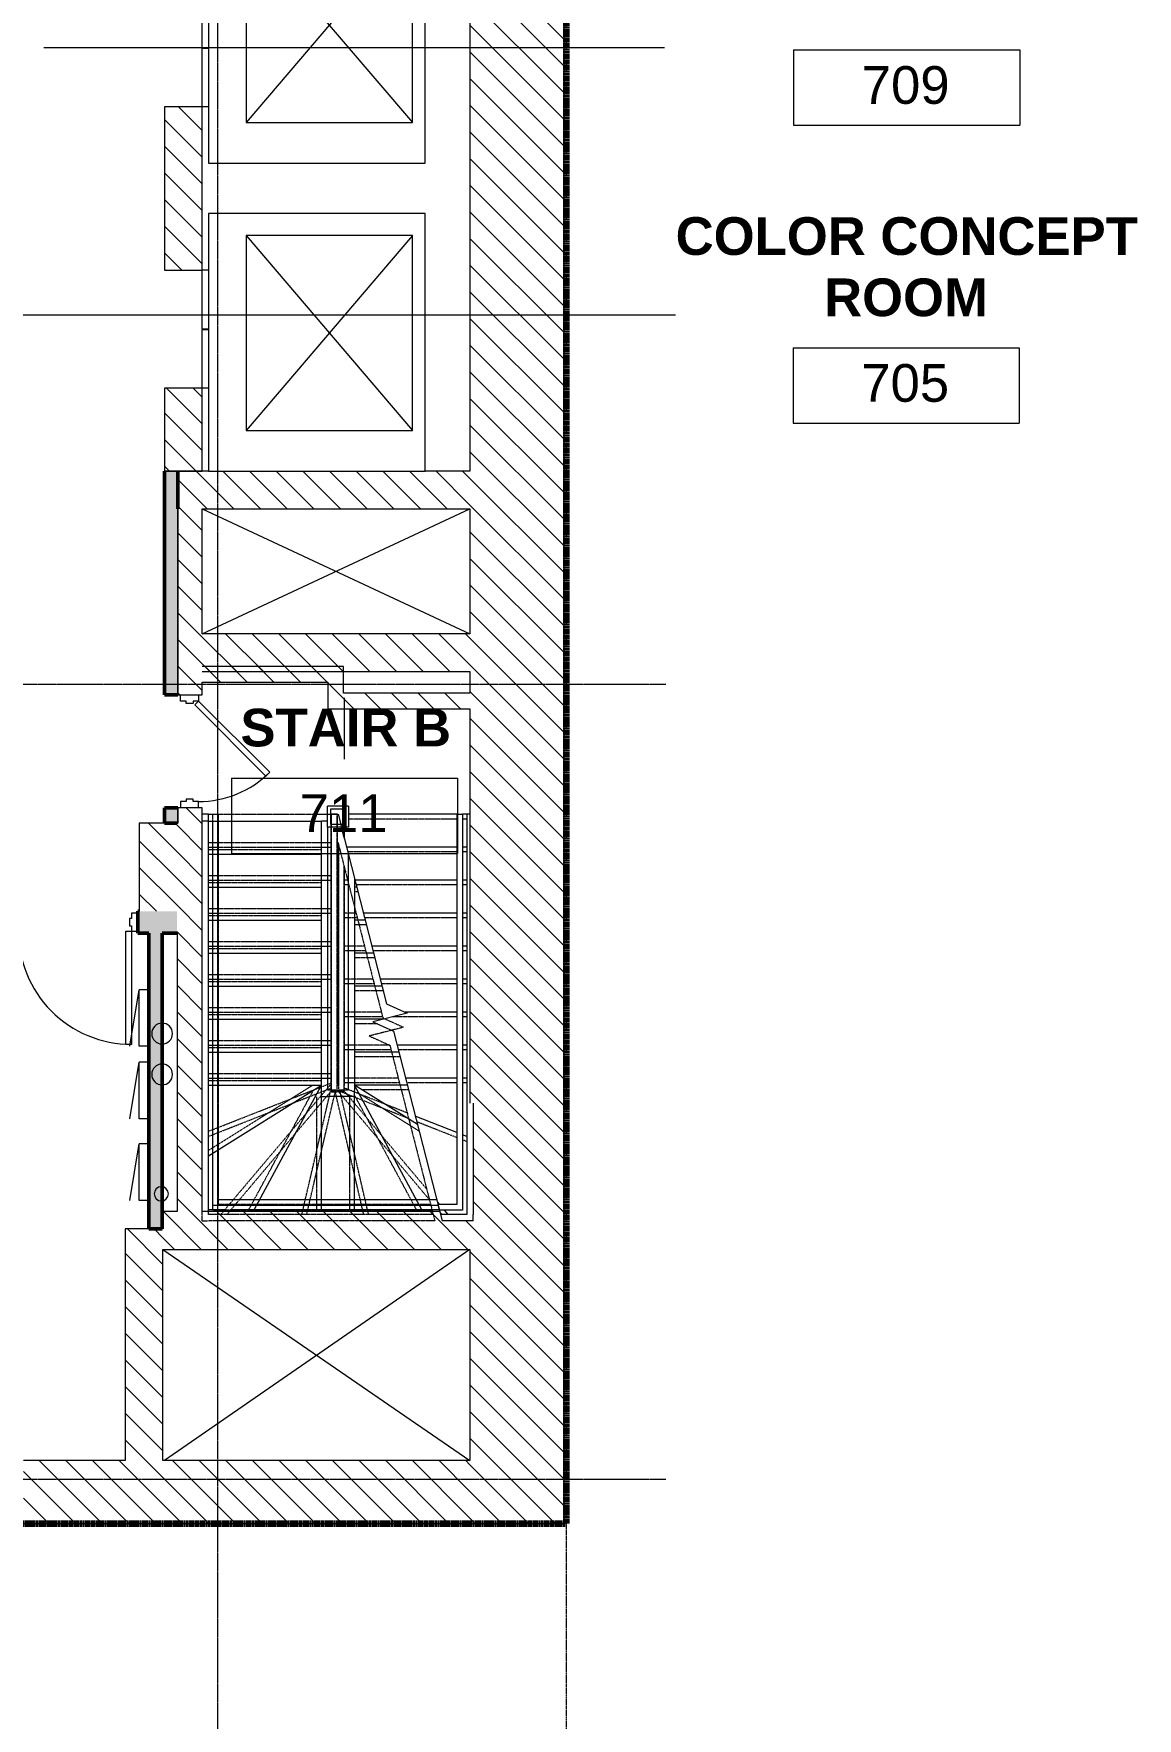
# Model space of a CAD drawing. Header units: inches. Extents: x -1106 to 1409, y -1111 to 918.
# Drawn here: x 765 to 1116, y -305 to 231 of the extents above; entities that cross this region are included whole.
import ezdxf

# ---------------------------------------------------------------- set-up
doc = ezdxf.new("R2010")
doc.units = ezdxf.units.IN
doc.header["$MEASUREMENT"] = 0
for name, pattern in [('Double Dash 3_8_', [1, 0.375, -0.125, 0.125, -0.125, 0.125, -0.125]), ('Double Dash 3_8__2_', [1, 0.375, -0.125, 0.125, -0.125, 0.125, -0.125]), ('Grid Line 1_4_', [0.4375, 0.25, -0.0625, 0.0625, -0.0625]), ('Overhead 1_16_', [0.101562, 0.0625, -0.039062])]:
    doc.linetypes.add(name, pattern=pattern)
for name, color, linetype, lineweight in [('A-AREA-IDEN', 2, 'Continuous', 9), ('A-DETL', 90, 'Continuous', 13), ('A-DETL-GENF', 92, 'Continuous', 13), ('A-DETL-THIN', 151, 'Continuous', 13), ('A-DOOR', 31, 'Continuous', 13), ('A-DOOR-FRAM', 31, 'Continuous', 20), ('A-FLOR-HRAL', 11, 'Continuous', 13), ('A-FLOR-HRAL-MBND', 5, 'Continuous', 13), ('A-WALL', 113, 'Continuous', 13), ('A-WALL-PATT', 111, 'Continuous', 13), ('C-PROP-LINE', 91, 'Double Dash 3_8_', 20), ('E-ELEC-EQPM', 71, 'Continuous', 9), ('I-WALL', 2, 'Continuous', 13), ('Q-SPCQ', 91, 'Continuous', 13), ('S-COLS-SYMB', 171, 'Continuous', 20), ('S-GRID', 1, 'Continuous', 9), ('S-STRS', 31, 'Continuous', 13), ('S-STRS-MBND', 31, 'Continuous', 13)]:
    doc.layers.add(name, color=color, linetype=linetype, lineweight=lineweight)
doc.styles.add('Arial_3', font='arial.ttf', dxfattribs={"height": 12})
doc.styles.add('Arial_B', font='arialbd.ttf', dxfattribs={"height": 12})
pattern_1 = [(135, (0, 0), (-4.24264, -4.24264), [])]

# ---------------------------------------------------------------- blocks, each defined once
blk = doc.blocks.new('Single-HM Frame - Stair Exst_ 32_-1142600-7TH FLOOR TELECOM UNDERFLOOR ROUTING PLAN')
at = {"layer": 'A-DOOR', "color": 53, "lineweight": 9}
for p, q in [((-16, 2.87), (6.63, 25.5)), ((7.87, 24.26), (-14.76, 1.64)), ((6.63, 25.5), (7.87, 24.26)), ((-14.76, 1.64), (-16, 2.87))]:
    blk.add_line(p, q, dxfattribs=at)
blk.add_arc((-16, 2.87), 32, 360, 44.99, dxfattribs=at)
at = {"layer": 'A-DOOR-FRAM', "color": 133}
for p, q in [((-18, 2.87), (-16, 2.87)), ((-16, 2.87), (-16, 1.12)), ((-16, 1.12), (-15.25, 1.12)), ((-15.25, 1.12), (-15.25, -1.12)), ((15.25, 1.12), (15.25, -1.12)), ((16, 1.12), (15.25, 1.12)), ((16, 2.87), (16, 1.12)), ((18, 2.87), (16, 2.87)), ((-16, -2.87), (-18, -2.87)), ((-16, -1.12), (-16, -2.87)), ((-15.25, -1.12), (-16, -1.12)), ((15.25, -1.12), (16, -1.12)), ((16, -1.12), (16, -2.87)), ((16, -2.87), (18, -2.87))]:
    blk.add_line(p, q, dxfattribs=at)
blk = doc.blocks.new('Elevator Door-Center - 37_ x 84_-1054138-7TH FLOOR TELECOM UNDERFLOOR ROUTING PLAN')
at = {"layer": 'Q-SPCQ', "lineweight": 9}
for p, q in [((-22.65, 8), (-22.65, 6)), ((-4.03, 6), (-22.65, 6)), ((-4.03, 6), (-4.03, 8)), ((-3.78, 6), (-3.78, 8)), ((14.85, 6), (-3.78, 6)), ((14.85, 8), (14.85, 6))]:
    blk.add_line(p, q, dxfattribs=at)
blk = doc.blocks.new('Elevator-Traction-Schindler-3300MRL-Side_Door - 2500 LBS-1057707-7TH FLOOR TELECOM UNDERFLOOR ROUTING PLAN')
at = {"layer": 'A-DETL-GENF', "color": 53, "lineweight": 9}
for p, q in [((-31, -26.4375), (31, 26.4375)), ((-31, 26.4375), (31, -26.4375))]:
    blk.add_line(p, q, dxfattribs=at)
at = {"layer": 'Q-SPCQ', "color": 53, "lineweight": 9}
for p, q in [((-38.07874, 30.524114), (-38.07874, -38.475886)), ((43.92126, 30.524114), (-38.07874, 30.524114)), ((43.92126, -38.475886), (43.92126, 30.524114)), ((31, 26.4375), (-31, 26.4375)), ((-31, 26.4375), (-31, -26.4375)), ((31, -26.4375), (31, 26.4375)), ((-31, -26.4375), (31, -26.4375)), ((-38.07874, -38.475886), (43.92126, -38.475886))]:
    blk.add_line(p, q, dxfattribs=at)
blk = doc.blocks.new('Railing - 6 1_4_-1312259-7TH FLOOR TELECOM UNDERFLOOR ROUTING PLAN')
at = {"layer": 'A-FLOR-HRAL', "color": 53, "lineweight": 9}
for p, q in [((3.375, 3.375), (-3.375, 3.375)), ((-3.375, -3.375), (-3.375, 3.375)), ((2.375, 2.375), (-2.375, 2.375)), ((-2.375, 2.375), (-2.375, -2.375)), ((2.375, -2.375), (2.375, 2.375)), ((3.375, 3.375), (3.375, -3.375)), ((3.375, -3.375), (-3.375, -3.375)), ((-2.375, -2.375), (2.375, -2.375))]:
    blk.add_line(p, q, dxfattribs=at)
blk = doc.blocks.new('Railing - Railing-1085655-7TH FLOOR TELECOM UNDERFLOOR ROUTING PLAN')
at = {"layer": 'A-FLOR-HRAL', "color": 53, "lineweight": 9}
for p in [(862.45, -21.65), (863.27, -21.65)]:
    blk.add_line(p, (863.27, -24.85), dxfattribs=at)
at = {"layer": 'A-FLOR-HRAL-MBND', "color": 53, "linetype": 'Overhead 1_16_', "lineweight": 9}
for p, q in [((859.33, -17.5), (861.08, -17.5)), ((859.33, -105.74), (859.33, -17.5)), ((861.08, -104.87), (861.08, -17.5)), ((861.52, -27.02), (861.52, -104.87)), ((863.27, -33.85), (863.27, -105.74)), ((863.27, -105.74), (859.33, -105.74))]:
    blk.add_line(p, q, dxfattribs=at)
blk.add_blockref('Railing - 6 1_4_-1312259-7TH FLOOR TELECOM UNDERFLOOR ROUTING PLAN', (861.4, -18.28))
blk = doc.blocks.new('Railing - Railing-1085659-7TH FLOOR TELECOM UNDERFLOOR ROUTING PLAN')
at = {"layer": 'A-FLOR-HRAL', "color": 53, "lineweight": 9}
for p, q in [((899.27, -17.53), (901.02, -17.53)), ((899.27, -17.53), (899.27, -136.14)), ((901.02, -17.53), (901.02, -136.14)), ((899.27, -136.14), (899.27, -141.74)), ((901.02, -136.14), (901.02, -143.49)), ((893.19, -141.74), (893.64, -143.49)), ((899.27, -141.74), (893.19, -141.74)), ((901.02, -143.49), (893.64, -143.49))]:
    blk.add_line(p, q, dxfattribs=at)
at = {"layer": 'A-FLOR-HRAL-MBND', "color": 53, "linetype": 'Overhead 1_16_', "lineweight": 9}
for p, q in [((821.58, -17.5), (823.33, -17.5)), ((821.58, -136.13), (821.58, -17.5)), ((823.33, -136.13), (823.33, -17.5)), ((821.58, -143.49), (821.58, -136.13)), ((823.33, -141.74), (823.33, -136.13)), ((835.81, -143.49), (821.58, -143.49)), ((835.81, -141.74), (823.33, -141.74)), ((886.81, -141.74), (835.81, -141.74)), ((886.81, -143.49), (835.81, -143.49)), ((890.89, -141.74), (886.81, -141.74)), ((891.34, -143.49), (886.81, -143.49))]:
    blk.add_line(p, q, dxfattribs=at)
blk = doc.blocks.new('Railing - Railing-1306724-7TH FLOOR TELECOM UNDERFLOOR ROUTING PLAN')
at = {"layer": 'A-FLOR-HRAL', "color": 53, "lineweight": 9}
for p, q in [((821.52, -19.74), (823.27, -19.74)), ((821.52, -135.5), (821.52, -19.74)), ((823.27, -135.5), (823.27, -19.74)), ((821.52, -141.99), (821.52, -135.5)), ((823.27, -140.24), (823.27, -135.5)), ((830.84, -141.99), (821.52, -141.99)), ((830.84, -140.24), (823.27, -140.24)), ((891.95, -140.24), (830.84, -140.24)), ((891.95, -141.99), (830.84, -141.99)), ((892.81, -140.24), (891.95, -140.24)), ((893.25, -141.99), (891.95, -141.99))]:
    blk.add_line(p, q, dxfattribs=at)
blk = doc.blocks.new('Double Flush-HM Frame - 6_-0_ Storeroom 20 MIN-2956951-7TH FLOOR TELECOM UNDERFLOOR ROUTING PLAN')
at = {"layer": 'A-DOOR', "color": 133, "lineweight": 20}
for p, q in [((-54, 38.875), (-52.25, 38.875)), ((-54, 2.875), (-54, 38.875)), ((-52.25, 38.875), (-52.25, 2.875)), ((16.25, 38.875), (16.25, 2.875)), ((18, 38.875), (16.25, 38.875)), ((18, 2.875), (18, 38.875)), ((-52.25, 2.875), (-54, 2.875)), ((16.25, 2.875), (18, 2.875))]:
    blk.add_line(p, q, dxfattribs=at)
at = {"layer": 'A-DOOR', "color": 53, "lineweight": 9}
for centre, start, end in [((-54, 2.875), 359.5, 90), ((18, 2.875), 90, 180.5)]:
    blk.add_arc(centre, 36, start, end, dxfattribs=at)
at = {"layer": 'A-DOOR-FRAM', "color": 133}
for p, q in [((-54, 2.875), (-56, 2.875)), ((-54, 1.125), (-54, 2.875)), ((-53.375, 1.125), (-54, 1.125)), ((-53.375, -1.125), (-53.375, 1.125)), ((17.375, 1.125), (18, 1.125)), ((17.375, -1.125), (17.375, 1.125)), ((18, 2.875), (20, 2.875)), ((18, 1.125), (18, 2.875)), ((-56, -2.875), (-54, -2.875)), ((-54, -1.125), (-53.375, -1.125)), ((-54, -2.875), (-54, -1.125)), ((18, -1.125), (17.375, -1.125)), ((18, -2.875), (18, -1.125)), ((20, -2.875), (18, -2.875))]:
    blk.add_line(p, q, dxfattribs=at)
blk = doc.blocks.new('Pipe-Column - Pipe6STD-4878783-7TH FLOOR TELECOM UNDERFLOOR ROUTING PLAN')
at = {"layer": 'S-COLS-SYMB', "color": 133}
for start, end in [(360, 180), (180, 360)]:
    blk.add_arc((0, 0), 3.31, start, end, dxfattribs=at)
blk = doc.blocks.new('Pipe-Column - Pipe4STD-4878796-7TH FLOOR TELECOM UNDERFLOOR ROUTING PLAN')
at = {"layer": 'S-COLS-SYMB', "color": 133}
for start, end in [(360, 180), (180, 360)]:
    blk.add_arc((0, 0), 2.25, start, end, dxfattribs=at)
blk = doc.blocks.new('Electrical Panel - Power Panel-1081292-7TH FLOOR TELECOM UNDERFLOOR ROUTING PLAN')
at = {"layer": 'E-ELEC-EQPM', "color": 53}
for p, q in [((-15.96, 8.12), (2.04, 5.12)), ((-15.96, 5.12), (2.04, 5.12)), ((-15.96, 2.13), (-15.96, 5.12)), ((2.04, 2.13), (2.04, 5.12))]:
    blk.add_line(p, q, dxfattribs=at)
blk = doc.blocks.new('Family - ___-850868-7TH FLOOR TELECOM UNDERFLOOR ROUTING PLAN')
at = {"layer": 'C-PROP-LINE', "color": 133, "linetype": 'Double Dash 3_8__2_'}
blk.add_line((934.11, -344.99), (934.11, 840.01), dxfattribs=at)
blk = doc.blocks.new('18433_1 - AEO NY - CENTRAL_rvt-1-7TH FLOOR TELECOM UNDERFLOOR ROUTING PLAN')
at = {"layer": 'A-WALL-PATT', "lineweight": 9}
h = blk.add_hatch(dxfattribs=at)
h.set_pattern_fill('FP_1', color=53, style=0, pattern_type=2)
h.set_pattern_definition(pattern_1)
h.paths.add_polyline_path([(933.4, -243.24), (933.4, 797.38), (903.4, 797.38), (903.4, -109.51), (904.4, -109.51), (904.4, -146.87), (903.4, -146.87), (903.4, -243.24)], flags=0)
h = blk.add_hatch(dxfattribs=at)
h.set_pattern_fill('FP_1', color=53, style=0, pattern_type=2)
h.set_pattern_definition(pattern_1)
h.paths.add_polyline_path([(818.15, 91.71), (818.15, 118.13), (806.15, 118.13), (806.15, 91.71)], flags=0)
h.paths.add_polyline_path([(806.15, 155.63), (818.15, 155.63), (818.15, 207.63), (806.15, 207.63)], flags=0)
h.paths.add_polyline_path([(818.15, 245.13), (818.15, 307.13), (806.15, 307.13), (806.15, 245.13)], flags=0)
h.paths.add_polyline_path([(818.15, 344.63), (818.15, 398.63), (806.15, 398.63), (806.15, 344.63)], flags=0)
h.paths.add_polyline_path([(806.15, 441.13), (818.15, 441.13), (818.15, 468.96), (806.15, 468.96)], flags=0)
at = {"layer": 'A-WALL-PATT'}
h = blk.add_hatch(color=253, dxfattribs=at)
h.paths.add_polyline_path([(806.15, -20.37), (810.4, -20.37), (810.4, -15.49), (806.15, -15.49)], flags=0)
h.paths.add_polyline_path([(810.4, 20.51), (810.4, 91.71), (806.15, 91.71), (806.15, 20.51)], flags=0)
at = {"layer": 'A-WALL-PATT', "lineweight": 9}
h = blk.add_hatch(dxfattribs=at)
h.set_pattern_fill('FP_1', color=53, style=0, pattern_type=2)
h.set_pattern_definition(pattern_1)
h.paths.add_polyline_path([(903.4, 79.71), (903.4, 91.71), (810.4, 91.71), (810.4, 79.71), (889.15, 79.71)], flags=0)
h = blk.add_hatch(dxfattribs=at)
h.set_pattern_fill('FP_1', color=53, style=0, pattern_type=2)
h.set_pattern_definition(pattern_1)
h.paths.add_polyline_path([(810.15, -143.99), (818.15, -143.99), (818.15, -15.49), (810.4, -15.49), (810.4, -20.37), (810.15, -20.37), (810.15, -100.64)], flags=0)
h.paths.add_polyline_path([(818.15, 20.51), (818.15, 79.71), (810.4, 79.71), (810.4, 20.51)], flags=0)
h = blk.add_hatch(dxfattribs=at)
h.set_pattern_fill('FP_1', color=53, style=0, pattern_type=2)
h.set_pattern_definition(pattern_1)
h.paths.add_polyline_path([(903.4, 27.88), (903.4, 39.88), (818.15, 39.88), (818.15, 27.88), (818.81, 27.88)], flags=0)
h = blk.add_hatch(dxfattribs=at)
h.set_pattern_fill('FP_1', color=53, style=0, pattern_type=2)
h.set_pattern_definition(pattern_1)
h.paths.add_polyline_path([(858.15, 24.51), (858.15, 29.51), (818.15, 29.51), (818.15, 24.51), (818.81, 24.51)], flags=0)
h = blk.add_hatch(dxfattribs=at)
h.set_pattern_fill('FP_1', color=53, style=0, pattern_type=2)
h.set_pattern_definition(pattern_1)
h.paths.add_polyline_path([(858.15, 16.01), (863.15, 16.01), (863.15, 29.51), (858.15, 29.51), (858.15, 24.51)], flags=0)
h = blk.add_hatch(dxfattribs=at)
h.set_pattern_fill('FP_1', color=53, style=0, pattern_type=2)
h.set_pattern_definition(pattern_1)
h.paths.add_polyline_path([(903.4, 16.01), (903.4, 21.01), (863.15, 21.01), (863.15, 16.01)], flags=0)
h = blk.add_hatch(dxfattribs=at)
h.set_pattern_fill('FP_1', color=53, style=0, pattern_type=2)
h.set_pattern_definition(pattern_1)
h.paths.add_polyline_path([(810.15, -48.37), (810.15, -20.37), (798.15, -20.37), (798.15, -48.37)], flags=0)
at = {"layer": 'A-WALL-PATT'}
h = blk.add_hatch(color=253, dxfattribs=at)
h.paths.add_polyline_path([(797.65, -55.37), (810.15, -55.37), (810.15, -48.37), (797.65, -48.37)], flags=0)
h.paths.add_polyline_path([(721.65, -55.37), (721.65, -48.37), (638.27, -48.37), (638.27, -55.37), (638.36, -55.37)], flags=0)
blk.add_hatch(color=253, dxfattribs=at).paths.add_polyline_path([(805.4, -149.45), (805.4, -55.37), (801.15, -55.37), (801.15, -149.45)], flags=0)
at = {"layer": 'A-WALL-PATT', "lineweight": 9}
h = blk.add_hatch(dxfattribs=at)
h.set_pattern_fill('FP_1', color=53, style=0, pattern_type=2)
h.set_pattern_definition(pattern_1)
h.paths.add_polyline_path([(902.4, -155.99), (903.4, -155.99), (903.4, -146.87), (894.5, -146.87), (893.77, -143.99), (805.65, -143.99), (805.65, -155.99), (892.93, -155.99)], flags=0)
h = blk.add_hatch(dxfattribs=at)
h.set_pattern_fill('FP_1', color=53, style=0, pattern_type=2)
h.set_pattern_definition(pattern_1)
h.paths.add_polyline_path([(805.65, -176.99), (805.65, -149.45), (793.65, -149.45), (793.65, -176.99)], flags=0)
h = blk.add_hatch(dxfattribs=at)
h.set_pattern_fill('FP_1', color=53, style=0, pattern_type=2)
h.set_pattern_definition(pattern_1)
h.paths.add_polyline_path([(805.65, -223.24), (805.65, -176.99), (793.65, -176.99), (793.65, -223.24)], flags=0)
h = blk.add_hatch(dxfattribs=at)
h.set_pattern_fill('FP_1', color=53, style=0, pattern_type=2)
h.set_pattern_definition(pattern_1)
h.paths.add_polyline_path([(903.4, -243.24), (903.4, -223.24), (761.27, -223.24), (761.27, -243.24), (818.81, -243.24)], flags=0)
h.paths.add_polyline_path([(713.27, -243.24), (713.27, -223.24), (689.27, -223.24), (689.27, -243.24)], flags=0)
h.paths.add_polyline_path([(641.27, -243.24), (641.27, -223.24), (633.4, -223.24), (633.4, -243.24), (638.36, -243.24)], flags=0)
at = {"layer": 'A-DETL-THIN', "color": 53, "lineweight": 9}
for p, q in [((818.15, 39.88), (903.4, 79.71)), ((818.15, 79.71), (903.4, 39.88)), ((805.65, -155.99), (903.4, -223.24)), ((903.4, -155.99), (806.15, -223.24))]:
    blk.add_line(p, q, dxfattribs=at)
at = {"layer": 'A-WALL', "color": 133, "lineweight": 20}
for p, q in [((933.4, -243.24), (933.4, 797.38)), ((903.4, 275.88), (903.4, 91.71)), ((806.15, 207.63), (806.15, 155.63)), ((818.15, 207.63), (806.15, 207.63)), ((818.15, 155.63), (818.15, 207.63)), ((806.15, 155.63), (818.15, 155.63)), ((806.15, 118.13), (806.15, 91.71)), ((818.15, 118.13), (806.15, 118.13)), ((818.15, 91.71), (818.15, 118.13)), ((810.4, 91.71), (818.15, 91.71)), ((820.15, 91.71), (810.4, 91.71)), ((810.4, 91.71), (810.4, 79.71)), ((903.4, 91.71), (889.15, 91.71)), ((818.15, 39.88), (818.15, 79.71)), ((818.15, 79.71), (903.4, 79.71)), ((903.4, 79.71), (903.4, 39.88)), ((903.4, 39.88), (818.15, 39.88)), ((818.15, 27.88), (903.4, 27.88)), ((903.4, 27.88), (903.4, 21.01)), ((818.15, 20.51), (818.15, 24.51)), ((810.4, 20.51), (818.15, 20.51)), ((903.4, 16.01), (903.4, -109.51)), ((818.15, -15.49), (810.4, -15.49)), ((818.15, -143.99), (818.15, -15.49)), ((798.15, -20.37), (798.15, -48.37)), ((810.15, -20.37), (798.15, -20.37)), ((810.15, -55.37), (810.15, -143.99)), ((810.15, -143.99), (805.65, -143.99)), ((805.65, -143.99), (805.65, -149.45)), ((893.77, -143.99), (818.15, -143.99)), ((793.65, -149.45), (793.65, -176.99)), ((805.65, -149.45), (793.65, -149.45)), ((805.65, -155.99), (903.4, -155.99)), ((805.65, -176.99), (805.65, -155.99)), ((903.4, -155.99), (903.4, -223.24)), ((793.65, -176.99), (793.65, -223.24)), ((805.65, -223.24), (805.65, -176.99)), ((793.65, -223.24), (761.27, -223.24)), ((903.4, -223.24), (805.65, -223.24)), ((761.27, -243.24), (903.4, -243.24)), ((903.4, -243.24), (933.4, -243.24))]:
    blk.add_line(p, q, dxfattribs=at)
at = {"layer": 'A-WALL', "color": 53, "lineweight": 9}
for p, q in [((806.15, 91.71), (810.4, 91.71)), ((810.4, 79.71), (810.4, 20.51)), ((810.4, -15.49), (810.4, -20.37)), ((810.4, -20.37), (810.15, -20.37))]:
    blk.add_line(p, q, dxfattribs=at)
at = {"layer": 'I-WALL', "color": 213, "lineweight": 50}
for p, q in [((806.15, 91.71), (806.15, 20.51)), ((810.4, 79.71), (810.4, 91.71)), ((806.15, 20.51), (810.4, 20.51)), ((806.15, -15.49), (806.15, -20.37)), ((810.4, -15.49), (806.15, -15.49)), ((806.15, -20.37), (810.15, -20.37)), ((798.15, -48.37), (797.65, -48.37)), ((797.65, -48.37), (797.65, -55.37)), ((797.65, -55.37), (801.15, -55.37)), ((801.15, -55.37), (801.15, -149.45)), ((805.4, -55.37), (810.15, -55.37)), ((805.4, -149.45), (805.4, -55.37)), ((801.15, -149.45), (805.4, -149.45))]:
    blk.add_line(p, q, dxfattribs=at)
at = {"layer": 'I-WALL', "color": 253}
for p, q in [((810.4, 91.71), (806.15, 91.71)), ((810.4, 20.51), (810.4, 79.71)), ((810.4, -20.37), (810.4, -15.49)), ((810.15, -20.37), (810.4, -20.37))]:
    blk.add_line(p, q, dxfattribs=at)
at = {"layer": 'I-WALL', "color": 133, "lineweight": 20}
for p, q in [((858.15, 29.51), (818.15, 29.51)), ((863.15, 29.51), (858.15, 29.51)), ((863.15, 21.01), (863.15, 29.51)), ((818.15, 24.51), (858.15, 24.51)), ((858.15, 24.51), (858.15, 16.01)), ((903.4, 21.01), (863.15, 21.01)), ((858.15, 16.01), (863.15, 16.01)), ((863.15, 16.01), (903.4, 16.01))]:
    blk.add_line(p, q, dxfattribs=at)
at = {"layer": 'S-GRID', "linetype": 'Grid Line 1_4_'}
for p, q in [((823.15, -423.37), (823.15, 870.85)), ((965.79, 23.76), (-931.82, 23.76)), ((965.79, -229.24), (-931.82, -229.24))]:
    blk.add_line(p, q, dxfattribs=at)
at = {"layer": 'S-STRS', "color": 53, "lineweight": 9}
for p, q in [((820.15, -19.74), (818.15, -19.74)), ((820.15, -30.24), (820.15, -19.74)), ((820.15, -19.74), (856.15, -19.74)), ((858.02, -19.74), (856.15, -19.74)), ((856.15, -30.24), (856.15, -19.74)), ((899.27, -17.53), (864.77, -17.53)), ((902.4, -17.53), (901.02, -17.53)), ((903.4, -17.53), (902.4, -17.53)), ((902.4, -17.53), (902.4, -28.03)), ((858.15, -105.37), (858.15, -21.65)), ((863.4, -21.65), (863.4, -25.34)), ((820.15, -40.74), (820.15, -30.24)), ((820.15, -30.24), (856.15, -30.24)), ((856.15, -40.74), (856.15, -30.24)), ((899.27, -28.03), (864.09, -28.03)), ((864.65, -30.23), (864.65, -105.37)), ((902.4, -28.03), (901.02, -28.03)), ((902.4, -28.03), (902.4, -38.53)), ((820.15, -51.24), (820.15, -40.74)), ((820.15, -40.74), (856.15, -40.74)), ((856.15, -51.24), (856.15, -40.74)), ((866.65, -38.04), (866.65, -40.74)), ((866.65, -40.74), (866.65, -51.24)), ((867.34, -40.74), (866.65, -40.74)), ((899.27, -38.53), (866.77, -38.53)), ((902.4, -38.53), (901.02, -38.53)), ((902.4, -38.53), (902.4, -49.03)), ((820.15, -61.74), (820.15, -51.24)), ((820.15, -51.24), (856.15, -51.24)), ((856.15, -61.74), (856.15, -51.24)), ((866.65, -51.24), (866.65, -61.74)), ((870.03, -51.24), (866.65, -51.24)), ((899.27, -49.03), (869.46, -49.03)), ((902.4, -49.03), (901.02, -49.03)), ((902.4, -49.03), (902.4, -59.53)), ((820.15, -72.24), (820.15, -61.74)), ((820.15, -61.74), (856.15, -61.74)), ((856.15, -72.24), (856.15, -61.74)), ((866.65, -61.74), (866.65, -72.24)), ((872.72, -61.74), (866.65, -61.74)), ((899.27, -59.53), (872.15, -59.53)), ((902.4, -59.53), (901.02, -59.53)), ((902.4, -59.53), (902.4, -70.03)), ((820.15, -82.74), (820.15, -72.24)), ((820.15, -72.24), (856.15, -72.24)), ((856.15, -82.74), (856.15, -72.24)), ((866.65, -72.24), (866.65, -82.74)), ((875.4, -72.24), (866.65, -72.24)), ((899.27, -70.03), (874.84, -70.03)), ((902.4, -70.03), (901.02, -70.03)), ((902.4, -70.03), (902.4, -80.53)), ((820.15, -93.24), (820.15, -82.74)), ((820.15, -82.74), (856.15, -82.74)), ((856.15, -93.24), (856.15, -82.74)), ((866.65, -82.74), (866.65, -93.24)), ((875.82, -82.74), (866.65, -82.74)), ((899.27, -80.53), (882.79, -80.53)), ((902.4, -80.53), (901.02, -80.53)), ((902.4, -80.53), (902.4, -91.03)), ((899.27, -91.03), (880.21, -91.03)), ((902.4, -91.03), (901.02, -91.03)), ((902.4, -91.03), (902.4, -101.53)), ((820.15, -103.74), (820.15, -93.24)), ((820.15, -93.24), (856.15, -93.24)), ((856.15, -103.74), (856.15, -93.24)), ((866.65, -93.24), (866.65, -103.74)), ((880.78, -93.24), (866.65, -93.24)), ((899.27, -101.53), (882.9, -101.53)), ((902.4, -101.53), (901.02, -101.53)), ((902.4, -101.53), (902.4, -120.08)), ((820.15, -126.24), (820.15, -103.74)), ((820.15, -103.74), (856.15, -103.74)), ((820.15, -126.24), (856.15, -103.74)), ((834.71, -143.37), (856.15, -103.74)), ((856.15, -107.37), (856.15, -103.74)), ((864.65, -105.37), (858.15, -105.37)), ((866.65, -103.74), (866.65, -105.37)), ((888.09, -143.37), (866.65, -103.74)), ((886.67, -116.25), (866.65, -103.74)), ((883.47, -103.74), (866.65, -103.74)), ((866.65, -107.37), (866.65, -105.37)), ((856.15, -107.37), (858.15, -107.37)), ((856.15, -143.37), (856.15, -107.37)), ((866.65, -107.37), (858.15, -107.37)), ((866.65, -143.37), (866.65, -107.37)), ((904.4, -109.51), (904.4, -128.65)), ((899.27, -118.84), (885.99, -113.59)), ((902.4, -120.08), (901.02, -119.53)), ((902.4, -120.08), (902.4, -128.65)), ((820.15, -132.24), (820.15, -126.24)), ((902.4, -128.65), (902.4, -144.87)), ((904.4, -128.65), (904.4, -144.87)), ((820.15, -143.37), (820.15, -132.24)), ((825.81, -143.37), (820.15, -143.37)), ((834.71, -143.37), (827.22, -143.37)), ((856.15, -143.37), (834.71, -143.37)), ((866.65, -143.37), (856.15, -143.37)), ((888.09, -143.37), (866.65, -143.37)), ((893.61, -143.37), (888.09, -143.37)), ((893.78, -141.74), (892.93, -140.73)), ((896.41, -144.87), (895.26, -143.49)), ((896.41, -144.87), (893.99, -144.87)), ((904.4, -146.87), (894.5, -146.87)), ((902.4, -144.87), (896.41, -144.87)), ((904.4, -146.87), (904.4, -144.87))]:
    blk.add_line(p, q, dxfattribs=at)
at = {"layer": 'S-STRS', "color": 53, "linetype": 'Overhead 1_16_', "lineweight": 9}
for p, q in [((899.27, -19.03), (864.77, -19.03)), ((902.4, -19.03), (901.02, -19.03)), ((820.15, -28.74), (856.15, -28.74)), ((899.27, -29.53), (864.47, -29.53)), ((902.4, -29.53), (901.02, -29.53)), ((820.15, -39.24), (856.15, -39.24)), ((867.72, -42.24), (866.65, -42.24)), ((899.27, -40.03), (867.16, -40.03)), ((902.4, -40.03), (901.02, -40.03)), ((820.15, -49.74), (856.15, -49.74)), ((870.41, -52.74), (866.65, -52.74)), ((899.27, -50.53), (869.84, -50.53)), ((902.4, -50.53), (901.02, -50.53)), ((820.15, -60.24), (856.15, -60.24)), ((873.1, -63.24), (866.65, -63.24)), ((899.27, -61.03), (872.53, -61.03)), ((902.4, -61.03), (901.02, -61.03)), ((820.15, -70.74), (856.15, -70.74)), ((875.79, -73.74), (866.65, -73.74)), ((899.27, -71.53), (875.22, -71.53)), ((902.4, -71.53), (901.02, -71.53)), ((820.15, -81.24), (856.15, -81.24)), ((873.94, -84.24), (866.65, -84.24)), ((899.27, -82.03), (878.61, -82.03)), ((902.4, -82.03), (901.02, -82.03)), ((820.15, -91.74), (856.15, -91.74)), ((881.16, -94.74), (866.65, -94.74)), ((899.27, -92.53), (880.59, -92.53)), ((902.4, -92.53), (901.02, -92.53)), ((820.15, -102.24), (856.15, -102.24)), ((820.15, -124.47), (853.32, -103.74)), ((833, -143.37), (853.57, -105.35)), ((886.38, -143.37), (866.65, -106.9)), ((887.21, -118.36), (868.09, -106.42)), ((883.85, -105.24), (869.05, -105.24)), ((899.27, -103.03), (883.28, -103.03)), ((902.4, -103.03), (901.02, -103.03)), ((854.65, -143.37), (854.65, -107.37)), ((865.15, -143.37), (865.15, -107.37)), ((899.27, -120.46), (886.44, -115.39)), ((902.4, -121.69), (901.02, -121.15)), ((894.45, -144.87), (893.79, -144.08))]:
    blk.add_line(p, q, dxfattribs=at)
at = {"layer": 'S-STRS-MBND', "color": 53, "linetype": 'Overhead 1_16_', "lineweight": 9}
for p, q in [((820.2, -17.5), (818.2, -17.5)), ((818.2, -128.63), (818.2, -17.5)), ((820.2, -128.63), (820.2, -17.5)), ((820.2, -17.5), (859.2, -17.5)), ((861.2, -17.5), (859.2, -17.5)), ((859.2, -105.87), (859.2, -17.5)), ((861.2, -103.87), (861.2, -17.5)), ((820.2, -26.5), (859.2, -26.5)), ((861.4, -26.53), (861.4, -103.87)), ((861.4, -26.53), (875.68, -82.34)), ((820.2, -28), (859.2, -28)), ((820.2, -37), (859.2, -37)), ((863.4, -34.34), (863.4, -103.87)), ((820.2, -38.5), (859.2, -38.5)), ((864.47, -38.53), (863.4, -38.53)), ((864.85, -40.03), (863.4, -40.03)), ((820.2, -47.5), (859.2, -47.5)), ((820.2, -49), (859.2, -49)), ((867.16, -49.03), (863.4, -49.03)), ((867.54, -50.53), (863.4, -50.53)), ((820.2, -58), (859.2, -58)), ((820.2, -59.5), (859.2, -59.5)), ((869.84, -59.53), (863.4, -59.53)), ((870.23, -61.03), (863.4, -61.03)), ((820.2, -68.5), (859.2, -68.5)), ((820.2, -70), (859.2, -70)), ((872.53, -70.03), (863.4, -70.03)), ((872.92, -71.53), (863.4, -71.53)), ((820.2, -79), (859.2, -79)), ((820.2, -80.5), (859.2, -80.5)), ((875.22, -80.53), (863.4, -80.53)), ((875.6, -82.03), (863.4, -82.03)), ((882.25, -85.3), (871.35, -88.09)), ((875.68, -82.34), (882.25, -85.3)), ((820.2, -89.5), (859.2, -89.5)), ((820.2, -91), (859.2, -91)), ((877.85, -91.03), (863.4, -91.03)), ((871.35, -88.09), (877.91, -91.06)), ((877.91, -91.06), (892.2, -146.87)), ((878.29, -92.53), (863.4, -92.53)), ((820.2, -100), (859.2, -100)), ((820.2, -101.5), (859.2, -101.5)), ((880.59, -101.53), (863.4, -101.53)), ((820.2, -118.39), (859.2, -103.05)), ((820.2, -120.01), (859.2, -104.66)), ((824.11, -144.87), (859.2, -103.34)), ((826.08, -144.87), (859.2, -105.66)), ((849.89, -144.87), (859.2, -104.91)), ((851.43, -144.87), (860.52, -105.87)), ((859.2, -105.87), (861.2, -105.87)), ((869.57, -144.87), (860.54, -105.87)), ((861.4, -103.87), (861.2, -103.87)), ((863.4, -105.87), (861.2, -105.87)), ((890.48, -140.15), (861.61, -105.87)), ((871.11, -144.87), (862.08, -105.87)), ((883.88, -114.37), (862.36, -105.87)), ((880.98, -103.03), (863.4, -103.03)), ((863.4, -105.87), (863.4, -103.87)), ((883.42, -112.58), (863.4, -104.66)), ((889.62, -136.8), (863.4, -105.66)), ((818.2, -146.87), (818.2, -128.63)), ((820.2, -144.87), (820.2, -128.63)), ((818.2, -146.87), (820.2, -146.87)), ((891.69, -144.87), (820.2, -144.87)), ((892.2, -146.87), (820.2, -146.87))]:
    blk.add_line(p, q, dxfattribs=at)
at = {"layer": 'S-STRS-MBND', "color": 53, "lineweight": 9}
for p, q in [((861.4, -17.53), (876.83, -77.84)), ((876.83, -77.84), (883.4, -80.8)), ((883.4, -80.8), (872.5, -83.59)), ((872.5, -83.59), (879.07, -86.56)), ((879.07, -86.56), (894.5, -146.87))]:
    blk.add_line(p, q, dxfattribs=at)
at = {"color": 133, "linetype": 'Double Dash 3_8__2_', "lineweight": 20}
blk.add_blockref('Family - ___-850868-7TH FLOOR TELECOM UNDERFLOOR ROUTING PLAN', (0, 0), dxfattribs=at)
at = {"color": 53, "lineweight": 9}
for name, p, rotation in [('Elevator-Traction-Schindler-3300MRL-Side_Door - 2500 LBS-1057707-7TH FLOOR TELECOM UNDERFLOOR ROUTING PLAN', (858.62, 233.63), 270.0000000000004), ('Elevator Door-Center - 37_ x 84_-1054138-7TH FLOOR TELECOM UNDERFLOOR ROUTING PLAN', (812.15, 222.48), 269.9999999999999), ('Elevator-Traction-Schindler-3300MRL-Side_Door - 2500 LBS-1057707-7TH FLOOR TELECOM UNDERFLOOR ROUTING PLAN', (858.62, 135.63), 270.0000000000004), ('Elevator Door-Center - 37_ x 84_-1054138-7TH FLOOR TELECOM UNDERFLOOR ROUTING PLAN', (812.15, 132.98), 269.9999999999999), ('Single-HM Frame - Stair Exst_ 32_-1142600-7TH FLOOR TELECOM UNDERFLOOR ROUTING PLAN', (814.15, 2.51), 269.9999999999999), ('Double Flush-HM Frame - 6_-0_ Storeroom 20 MIN-2956951-7TH FLOOR TELECOM UNDERFLOOR ROUTING PLAN', (741.65, -51.87), 180), ('Electrical Panel - Power Panel-1081292-7TH FLOOR TELECOM UNDERFLOOR ROUTING PLAN', (803.27, -75.41), 89.9999999999999), ('Electrical Panel - Power Panel-1081292-7TH FLOOR TELECOM UNDERFLOOR ROUTING PLAN', (803.27, -98.49), 89.9999999999999), ('Electrical Panel - Power Panel-1081292-7TH FLOOR TELECOM UNDERFLOOR ROUTING PLAN', (803.27, -124.49), 89.9999999999999)]:
    blk.add_blockref(name, p, dxfattribs=dict(at, rotation=rotation))
for name, p in [('Railing - Railing-1085655-7TH FLOOR TELECOM UNDERFLOOR ROUTING PLAN', (0, 0)), ('Railing - Railing-1306724-7TH FLOOR TELECOM UNDERFLOOR ROUTING PLAN', (0, 0)), ('Railing - Railing-1085659-7TH FLOOR TELECOM UNDERFLOOR ROUTING PLAN', (0, 0)), ('Pipe-Column - Pipe6STD-4878783-7TH FLOOR TELECOM UNDERFLOOR ROUTING PLAN', (805.4, -87.32)), ('Pipe-Column - Pipe6STD-4878783-7TH FLOOR TELECOM UNDERFLOOR ROUTING PLAN', (805.4, -100.32)), ('Pipe-Column - Pipe4STD-4878796-7TH FLOOR TELECOM UNDERFLOOR ROUTING PLAN', (805.15, -138.32))]:
    blk.add_blockref(name, p, dxfattribs=at)
blk = doc.blocks.new('Room Tag - Room Tag-84095-7TH FLOOR TELECOM UNDERFLOOR ROUTING PLAN')
at = {"layer": 'A-AREA-IDEN'}
for p, q in [((-0.375, -0.0625), (-0.375, -0.3125)), ((-0.375, -0.0625), (0.375, -0.0625)), ((0.375, -0.0625), (0.375, -0.3125)), ((-0.375, -0.3125), (0.375, -0.3125))]:
    blk.add_line(p, q, dxfattribs=at)

msp = doc.modelspace()

# ---------------------------------------------------------------- block references
at = {"lineweight": 5}
msp.add_blockref('18433_1 - AEO NY - CENTRAL_rvt-1-7TH FLOOR TELECOM UNDERFLOOR ROUTING PLAN', (0, 0), dxfattribs=at)
at = {"layer": 'A-AREA-IDEN', "xscale": 95.99999999999994, "yscale": 95.99999999999994, "zscale": 95.99999999999994}
for p in [(1042.39, 231.75), (1042.24, 136.93)]:
    msp.add_blockref('Room Tag - Room Tag-84095-7TH FLOOR TELECOM UNDERFLOOR ROUTING PLAN', p, dxfattribs=at)

# ---------------------------------------------------------------- texts
at = {"layer": 'A-AREA-IDEN', "char_height": 12, "attachment_point": 1}
for s, insert, width, style in [('709', (1028.11, 220.58), 33.633, 'Arial_3'), ('COLOR CONCEPT', (968.87, 172.5), 177.558, 'Arial_B'), ('ROOM', (1016.12, 153), 63.327, 'Arial_B'), ('705', (1027.96, 125.75), 33.633, 'Arial_3')]:
    msp.add_mtext(s, dxfattribs=dict(at, insert=insert, width=width, style=style))

# ---------------------------------------------------------------- next in the draw order: linework, layer by layer
at = {"layer": 'A-AREA-IDEN'}
for p, q in [((767.78, 226.54), (965.27, 226.54)), ((632.24, 141.46), (968.87, 141.46)), ((863.45, 0), (863.45, 19.57))]:
    msp.add_line(p, q, dxfattribs=at)
at = {"layer": 'A-DETL', "linetype": 'Double Dash 3_8_', "lineweight": 140}
for p, q in [((934.11, -243.24), (934.11, 843.38)), ((125.27, -243.24), (934.11, -243.24))]:
    msp.add_line(p, q, dxfattribs=at)

# ---------------------------------------------------------------- next in the draw order: block references
at = {"layer": 'A-AREA-IDEN', "xscale": 95.99999999999994, "yscale": 95.99999999999994, "zscale": 95.99999999999994}
msp.add_blockref('Room Tag - Room Tag-84095-7TH FLOOR TELECOM UNDERFLOOR ROUTING PLAN', (863.45, 0), dxfattribs=at)

# ---------------------------------------------------------------- next in the draw order: texts
at = {"layer": 'A-AREA-IDEN', "char_height": 12, "attachment_point": 1}
for s, insert, width, style in [('STAIR B', (830.34, 16.07), 79.992, 'Arial_B'), ('711', (849.18, -11.18), 33.633, 'Arial_3')]:
    msp.add_mtext(s, dxfattribs=dict(at, insert=insert, width=width, style=style))

doc.saveas('drawing.dxf')
